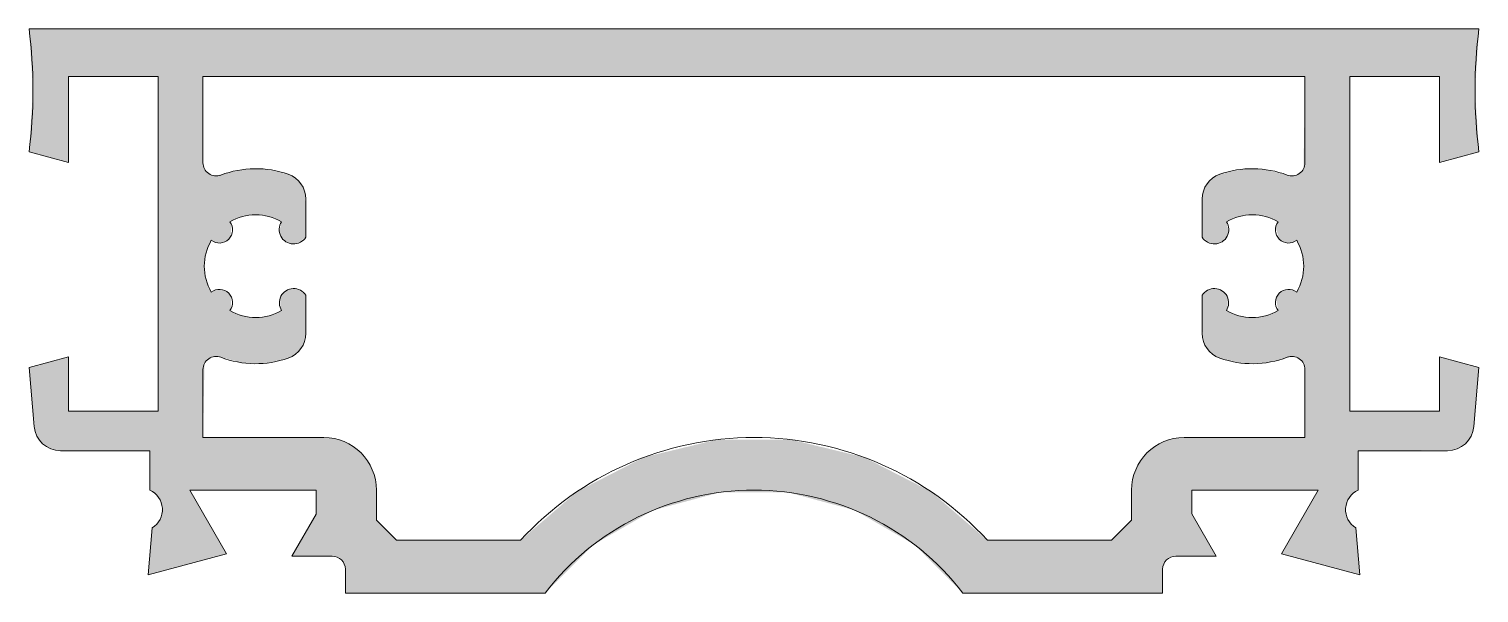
# Model space of a CAD drawing. Header units: metres. Extents: x 0 to 55, y -21.4 to 0.
import ezdxf

# ---------------------------------------------------------------- set-up
doc = ezdxf.new("R2010")
doc.units = ezdxf.units.M
doc.layers.add('A-DETL-GENF', color=92, linetype='Continuous', lineweight=18)

# ---------------------------------------------------------------- blocks, each defined once
blk = doc.blocks.new('31 Solarlux p_06 - 31Solarlux p_06-971063-00_0 Basismaterialen')
at = {"layer": 'A-DETL-GENF'}
h = blk.add_hatch(color=256, dxfattribs=at)
h.paths.add_polyline_path([(19.576, -21.4), (21.421, -19.56), (23.679, -18.259), (26.197, -17.585), (28.803, -17.585), (31.321, -18.259), (33.579, -19.56), (35.424, -21.4), (43, -21.4), (43.017, -20.371), (43.146, -20.146), (43.371, -20.017), (43.5, -20), (45.03, -20), (44.107, -18.4), (44.107, -17.5), (48.897, -17.5), (47.503, -19.915), (50.481, -20.713), (50.325, -18.93), (50.053, -18.654), (49.94, -18.284), (50.012, -17.904), (50.253, -17.6), (50.42, -17.5), (50.42, -16), (54.052, -15.97), (54.282, -15.88), (54.483, -15.737), (54.643, -15.55), (54.752, -15.328), (54.804, -15.087), (55, -12.841), (53.5, -12.439), (53.5, -14.5), (50.1, -14.5), (50.1, -1.8), (53.5, -1.8), (53.5, -5.061), (55, -4.659), (54.85, -2.329), (55, 0), (0, 0), (0.15, -2.329), (0, -4.659), (1.5, -5.061), (1.5, -1.8), (4.9, -1.8), (4.9, -14.5), (1.5, -14.5), (1.5, -12.439), (0, -12.841), (0.248, -15.328), (0.357, -15.55), (0.517, -15.737), (0.718, -15.88), (0.948, -15.97), (1.193, -16), (4.58, -16), (4.58, -17.5), (4.886, -17.737), (5.047, -18.089), (5.026, -18.476), (4.828, -18.809), (4.675, -18.93), (4.519, -20.713), (7.497, -19.915), (6.103, -17.5), (10.887, -17.5), (10.887, -18.411), (9.97, -20), (11.629, -20.017), (11.854, -20.146), (11.983, -20.371), (12, -20.5), (12, -21.4)])
h.paths.add_polyline_path([(41.06, -19.4), (36.354, -19.4), (34.204, -17.547), (31.678, -16.251), (28.919, -15.584), (26.081, -15.584), (23.322, -16.251), (20.796, -17.547), (18.646, -19.4), (13.94, -19.4), (13.18, -18.64), (13.18, -17.5), (13.112, -16.982), (12.912, -16.5), (12.594, -16.086), (12.18, -15.768), (11.698, -15.568), (11.18, -15.5), (6.6, -15.5), (6.657, -12.69), (6.817, -12.511), (7.041, -12.427), (7.279, -12.456), (8.12, -12.669), (8.987, -12.68), (9.833, -12.488), (10.053, -12.379), (10.239, -12.219), (10.381, -12.018), (10.47, -11.789), (10.5, -11.546), (10.5, -10.102), (10.192, -9.87), (9.931, -9.86), (9.696, -9.972), (9.54, -10.18), (9.526, -10.566), (9.583, -10.684), (9.208, -10.853), (8.806, -10.939), (8.394, -10.939), (7.992, -10.853), (7.617, -10.684), (7.678, -10.581), (7.649, -10.12), (7.48, -9.951), (7.253, -9.88), (7.019, -9.922), (6.916, -9.983), (6.747, -9.608), (6.661, -9.206), (6.661, -8.794), (6.747, -8.392), (6.916, -8.017), (7.134, -8.113), (7.371, -8.098), (7.575, -7.975), (7.649, -7.88), (7.678, -7.419), (7.617, -7.316), (7.991, -7.147), (8.392, -7.061), (8.803, -7.061), (9.204, -7.146), (9.579, -7.313), (9.496, -7.695), (9.598, -7.938), (9.801, -8.105), (10.059, -8.157), (10.19, -8.135), (10.5, -7.898), (10.47, -6.211), (10.381, -5.982), (10.239, -5.781), (10.053, -5.621), (9.833, -5.512), (8.987, -5.32), (8.12, -5.331), (7.041, -5.573), (6.817, -5.489), (6.657, -5.31), (6.6, -5.077), (6.6, -1.8), (48.4, -1.8), (48.343, -5.31), (48.183, -5.489), (47.959, -5.573), (47.721, -5.544), (46.88, -5.331), (46.013, -5.32), (45.167, -5.512), (44.947, -5.621), (44.761, -5.781), (44.619, -5.982), (44.53, -6.211), (44.5, -6.454), (44.5, -7.898), (44.81, -8.135), (45.073, -8.147), (45.311, -8.034), (45.468, -7.823), (45.504, -7.695), (45.421, -7.313), (45.796, -7.146), (46.197, -7.061), (46.608, -7.061), (47.009, -7.147), (47.383, -7.316), (47.287, -7.534), (47.425, -7.975), (47.629, -8.098), (47.866, -8.113), (48.084, -8.017), (48.253, -8.392), (48.339, -8.794), (48.339, -9.206), (48.253, -9.608), (48.084, -9.983), (47.866, -9.887), (47.629, -9.902), (47.425, -10.025), (47.302, -10.229), (47.383, -10.684), (47.008, -10.853), (46.606, -10.939), (46.194, -10.939), (45.792, -10.853), (45.417, -10.684), (45.474, -10.566), (45.46, -10.18), (45.304, -9.972), (45.069, -9.86), (44.808, -9.87), (44.688, -9.922), (44.5, -10.102), (44.53, -11.789), (44.619, -12.018), (44.761, -12.219), (44.947, -12.379), (45.167, -12.488), (46.013, -12.68), (46.88, -12.669), (47.959, -12.427), (48.183, -12.511), (48.343, -12.69), (48.4, -12.923), (48.4, -15.5), (43.82, -15.5), (43.302, -15.568), (42.82, -15.768), (42.406, -16.086), (42.088, -16.5), (41.888, -16.982), (41.82, -17.5), (41.82, -18.64)])
for p, q in [((55, 0), (0, 0)), ((1.5, -5.061), (1.5, -1.8)), ((1.5, -1.8), (4.9, -1.8)), ((4.9, -1.8), (4.9, -14.5)), ((6.6, -5.077), (6.6, -1.8)), ((6.6, -1.8), (48.4, -1.8)), ((48.4, -1.8), (48.4, -5.077)), ((50.1, -14.5), (50.1, -1.8)), ((50.1, -1.8), (53.5, -1.8)), ((53.5, -1.8), (53.5, -5.061)), ((0, -4.659), (1.5, -5.061)), ((53.5, -5.061), (55, -4.659)), ((10.5, -7.898), (10.5, -6.454)), ((44.5, -6.454), (44.5, -7.898)), ((10.5, -11.546), (10.5, -10.102)), ((44.5, -10.102), (44.5, -11.546)), ((1.5, -12.439), (0, -12.841)), ((1.5, -14.5), (1.5, -12.439)), ((55, -12.841), (53.5, -12.439)), ((53.5, -12.439), (53.5, -14.5)), ((0, -12.841), (0.196, -15.087)), ((6.6, -15.5), (6.6, -12.923)), ((48.4, -12.923), (48.4, -15.5)), ((54.804, -15.087), (55, -12.841)), ((4.9, -14.5), (1.5, -14.5)), ((53.5, -14.5), (50.1, -14.5)), ((11.18, -15.5), (6.6, -15.5)), ((48.4, -15.5), (43.82, -15.5)), ((1.193, -16), (4.58, -16)), ((4.58, -16), (4.58, -17.5)), ((50.42, -17.5), (50.42, -16)), ((50.42, -16), (53.807, -16)), ((7.497, -19.915), (6.103, -17.5)), ((6.103, -17.5), (10.887, -17.5)), ((10.887, -17.5), (10.887, -18.411)), ((13.18, -18.64), (13.18, -17.5)), ((41.82, -17.5), (41.82, -18.64)), ((44.107, -18.4), (44.107, -17.5)), ((44.107, -17.5), (48.897, -17.5)), ((48.897, -17.5), (47.503, -19.915)), ((10.887, -18.411), (9.97, -20)), ((13.94, -19.4), (13.18, -18.64)), ((41.82, -18.64), (41.06, -19.4)), ((45.03, -20), (44.107, -18.4)), ((4.675, -18.93), (4.519, -20.713)), ((50.481, -20.713), (50.325, -18.93)), ((18.646, -19.4), (13.94, -19.4)), ((41.06, -19.4), (36.354, -19.4)), ((4.519, -20.713), (7.497, -19.915)), ((9.97, -20), (11.5, -20)), ((43.5, -20), (45.03, -20)), ((47.503, -19.915), (50.481, -20.713)), ((12, -20.5), (12, -21.4)), ((43, -21.4), (43, -20.5)), ((12, -21.4), (19.576, -21.4)), ((35.424, -21.4), (43, -21.4))]:
    blk.add_line(p, q, dxfattribs=at)
for centre, radius, start, end in [((-18.011, -2.329), 18.161, 352.631, 7.369), ((73.011, -2.329), 18.161, 172.631, 187.369), ((7.1, -5.077), 0.5, 180, 290.9248), ((8.6, -9), 3.7, 70.5288, 110.9248), ((46.4, -9), 3.7, 69.0752, 109.4712), ((47.9, -5.077), 0.5, 249.0752, 0), ((9.5, -6.454), 1, 360, 70.5288), ((45.5, -6.454), 1, 109.4712, 180), ((8.6, -9), 1.95, 59.8719, 120.2682), ((46.4, -9), 1.95, 59.7318, 120.1281), ((7.221, -7.621), 0.5, 232.3659, 37.6341), ((10.035, -7.612), 0.545, 146.7983, 328.4418), ((44.965, -7.612), 0.545, 211.5582, 33.2017), ((47.779, -7.621), 0.5, 142.3659, 307.6341), ((8.6, -9), 1.95, 149.7318, 210.2682), ((46.4, -9), 1.95, 329.7318, 30.2682), ((7.221, -10.379), 0.5, 322.3659, 127.6341), ((10.04, -10.392), 0.543, 32.1833, 212.5957), ((44.96, -10.392), 0.543, 327.4043, 147.8167), ((47.779, -10.379), 0.5, 52.3659, 217.6341), ((8.6, -9), 1.95, 239.7318, 300.2682), ((46.4, -9), 1.95, 239.7318, 300.2682), ((9.5, -11.546), 1, 289.4712, 360), ((45.5, -11.546), 1, 180, 250.5288), ((7.1, -12.923), 0.5, 69.0752, 180), ((8.6, -9), 3.7, 249.0752, 289.4712), ((46.4, -9), 3.7, 250.5288, 290.9248), ((47.9, -12.923), 0.5, 0, 110.9248), ((1.193, -15), 1, 185, 270), ((53.807, -15), 1, 270, 355), ((11.18, -17.5), 2, 360, 90), ((27.5, -27.5), 12, 42.4542, 137.5458), ((43.82, -17.5), 2, 90, 180), ((4.251, -18.24), 0.81, 301.5921, 66.0124), ((27.5, -27.5), 10, 37.5895, 142.4105), ((50.749, -18.24), 0.81, 113.9876, 238.4079), ((11.5, -20.5), 0.5, 360, 90), ((43.5, -20.5), 0.5, 90, 180)]:
    blk.add_arc(centre, radius, start, end, dxfattribs=at)

msp = doc.modelspace()

# ---------------------------------------------------------------- block references
msp.add_blockref('31 Solarlux p_06 - 31Solarlux p_06-971063-00_0 Basismaterialen', (0, 0))

doc.saveas('drawing.dxf')
